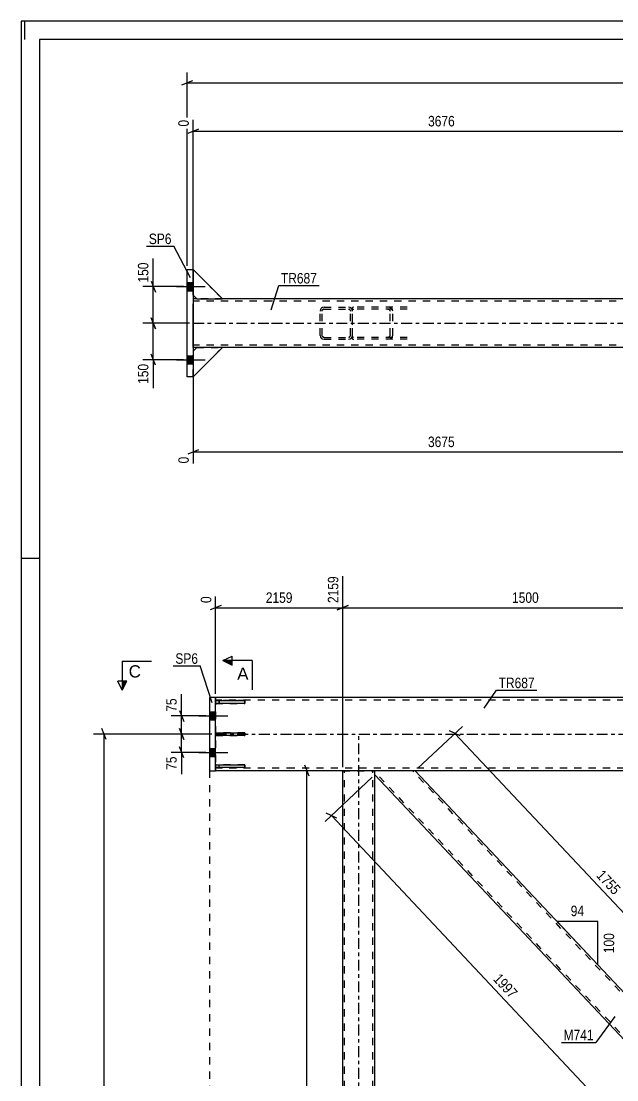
# Model space of a CAD drawing. Header units: millimetres. Extents: x 0 to 841, y 0 to 594.
# Drawn here: x 0 to 163, y 304.3 to 594 of the extents above; entities that cross this region are included whole.
import ezdxf

# ---------------------------------------------------------------- set-up
doc = ezdxf.new("R2010")
doc.units = ezdxf.units.MM
doc.linetypes.add('DXK_LINE_DOT2', pattern=[3.9198, 1.9599, -1.9599])
doc.linetypes.add('DXK_LINE_DOT3', pattern=[5.9187, 2.979, -0.9799, 0.9799, -0.9799])
doc.styles.add('Arial', font='ARIAL.TTF', dxfattribs={"height": 0.2})
doc.styles.add('Arial Narrow', font='ARIALN.TTF', dxfattribs={"height": 0.2})

# ---------------------------------------------------------------- blocks, each defined once
blk = doc.blocks.new('Unknown-761548467-1132')
at = {"color": 5, "linetype": 'Continuous'}
for p, q in [((841, 594), (0, 594)), ((0, 594), (0, 0)), ((1, 589), (1, 594)), ((836, 589), (5, 589)), ((5, 589), (5, 5)), ((5, 447), (0, 447))]:
    blk.add_line(p, q, dxfattribs=at)
blk = doc.blocks.new('Part-761548467-3534 - 3467')
at = {"color": 2, "linetype": 'Continuous'}
for p, q in [((74.54, 408.92), (53.21, 408.92)), ((181.54, 408.92), (74.64, 408.92)), ((310.11, 408.92), (203.21, 408.92)), ((331.55, 408.92), (310.21, 408.92)), ((74.54, 388.92), (53.21, 388.92)), ((296.38, 388.92), (74.64, 388.92)), ((310.11, 388.92), (296.78, 388.92)), ((331.55, 388.92), (310.21, 388.92))]:
    blk.add_line(p, q, dxfattribs=at)
at = {"color": 7, "linetype": 'DXK_LINE_DOT2'}
for p, q in [((53.21, 408.92), (53.21, 388.92)), ((203.21, 408.92), (181.54, 408.92)), ((331.55, 388.92), (331.55, 408.92)), ((74.54, 408.25), (53.21, 408.25)), ((310.11, 408.25), (74.64, 408.25)), ((331.55, 408.25), (310.21, 408.25)), ((74.54, 389.58), (53.21, 389.58)), ((310.11, 389.58), (74.64, 389.58)), ((296.78, 388.92), (296.38, 388.92)), ((331.55, 389.58), (310.21, 389.58))]:
    blk.add_line(p, q, dxfattribs=at)
at = {"color": 7, "linetype": 'DXK_LINE_DOT3'}
for p, q in [((53.21, 398.92), (74.54, 398.92)), ((74.64, 398.92), (310.11, 398.92)), ((310.21, 398.92), (331.55, 398.92))]:
    blk.add_line(p, q, dxfattribs=at)
blk = doc.blocks.new('Bolt-761548467-3543 - 3467')
at = {"linetype": 'Continuous'}
for points in [[(51.55, 405.02), (51.55, 402.82), (53.21, 402.82), (53.21, 405.02)], [(51.55, 405.02), (51.55, 402.82), (53.21, 402.82), (53.21, 405.02)], [(51.55, 395.02), (51.55, 392.82), (53.21, 392.82), (53.21, 395.02)], [(51.55, 395.02), (51.55, 392.82), (53.21, 392.82), (53.21, 395.02)]]:
    blk.add_hatch(color=1, dxfattribs=at).paths.add_polyline_path(points)
at = {"color": 1, "linetype": 'Continuous'}
for p, q in [((48.61, 403.92), (56.55, 403.92)), ((48.61, 403.92), (56.55, 403.92)), ((51.55, 405.02), (53.21, 405.02)), ((51.55, 405.02), (53.21, 405.02)), ((51.55, 402.82), (53.21, 402.82)), ((51.55, 402.82), (53.21, 402.82)), ((51.55, 395.02), (53.21, 395.02)), ((51.55, 395.02), (53.21, 395.02)), ((48.61, 393.92), (56.55, 393.92)), ((48.61, 393.92), (56.55, 393.92)), ((51.55, 392.82), (53.21, 392.82)), ((51.55, 392.82), (53.21, 392.82))]:
    blk.add_line(p, q, dxfattribs=at)
blk = doc.blocks.new('Part-761548467-3596 - 3467')
at = {"color": 7, "linetype": 'DXK_LINE_DOT3'}
blk.add_line((92.38, 186.25), (92.38, 398.92), dxfattribs=at)
at = {"color": 2, "linetype": 'Continuous'}
for p, q in [((87.98, 196.25), (87.98, 388.92)), ((96.78, 197.35), (96.78, 387.82))]:
    blk.add_line(p, q, dxfattribs=at)
at = {"color": 7, "linetype": 'DXK_LINE_DOT2'}
for p, q in [((87.98, 388.92), (96.78, 388.92)), ((88.51, 196.25), (88.51, 388.92)), ((96.24, 196.25), (96.24, 388.92)), ((96.78, 387.82), (96.78, 388.92)), ((96.78, 196.25), (96.78, 197.35)), ((96.78, 196.25), (87.98, 196.25))]:
    blk.add_line(p, q, dxfattribs=at)
blk = doc.blocks.new('Part-761548467-3496 - 3467')
at = {"color": 2, "linetype": 'Continuous'}
for p, q in [((53.21, 408.92), (51.55, 408.92)), ((51.55, 408.92), (51.55, 388.92)), ((53.21, 388.92), (53.21, 408.92)), ((51.55, 388.92), (53.21, 388.92))]:
    blk.add_line(p, q, dxfattribs=at)
blk = doc.blocks.new('Part-761548467-3524 - 3467')
at = {"color": 2, "linetype": 'Continuous'}
for p, q in [((53.21, 399.32), (61.21, 399.32)), ((53.21, 399.32), (53.21, 398.52)), ((61.21, 398.52), (53.21, 398.52)), ((61.21, 399.32), (61.21, 398.52))]:
    blk.add_line(p, q, dxfattribs=at)
at = {"color": 7, "linetype": 'DXK_LINE_DOT2'}
blk.add_line((54.21, 398.52), (54.21, 399.32), dxfattribs=at)
blk = doc.blocks.new('Part-761548467-3525 - 3467')
at = {"color": 2, "linetype": 'Continuous'}
for p, q in [((53.21, 408.09), (61.21, 408.09)), ((53.21, 408.09), (53.21, 407.29)), ((61.21, 407.29), (53.21, 407.29)), ((61.21, 408.09), (61.21, 407.29))]:
    blk.add_line(p, q, dxfattribs=at)
at = {"color": 7, "linetype": 'DXK_LINE_DOT2'}
blk.add_line((54.21, 407.29), (54.21, 408.09), dxfattribs=at)
blk = doc.blocks.new('Part-761548467-3526 - 3467')
at = {"color": 2, "linetype": 'Continuous'}
for p, q in [((53.21, 389.75), (53.21, 390.55)), ((53.21, 390.55), (61.21, 390.55)), ((61.21, 389.75), (53.21, 389.75)), ((61.21, 390.55), (61.21, 389.75))]:
    blk.add_line(p, q, dxfattribs=at)
at = {"color": 7, "linetype": 'DXK_LINE_DOT2'}
blk.add_line((54.21, 389.75), (54.21, 390.55), dxfattribs=at)
blk = doc.blocks.new('Part-761548467-3527 - 3467')
at = {"color": 7, "linetype": 'DXK_LINE_DOT2'}
for p, q in [((61.21, 399.32), (53.21, 399.32)), ((53.21, 399.32), (53.21, 398.52)), ((53.21, 398.52), (61.21, 398.52)), ((54.21, 398.52), (54.21, 399.32)), ((61.21, 398.52), (61.21, 399.32))]:
    blk.add_line(p, q, dxfattribs=at)
blk = doc.blocks.new('Part-761548467-3528 - 3467')
at = {"color": 7, "linetype": 'DXK_LINE_DOT2'}
for p, q in [((61.21, 408.09), (53.21, 408.09)), ((53.21, 408.09), (53.21, 407.29)), ((53.21, 407.29), (61.21, 407.29)), ((54.21, 408.09), (54.21, 407.29)), ((61.21, 407.29), (61.21, 408.09))]:
    blk.add_line(p, q, dxfattribs=at)
blk = doc.blocks.new('Part-761548467-3529 - 3467')
at = {"color": 7, "linetype": 'DXK_LINE_DOT2'}
for p, q in [((61.21, 390.55), (53.21, 390.55)), ((53.21, 390.55), (53.21, 389.75)), ((53.21, 389.75), (61.21, 389.75)), ((54.21, 389.75), (54.21, 390.55)), ((61.21, 389.75), (61.21, 390.55))]:
    blk.add_line(p, q, dxfattribs=at)
blk = doc.blocks.new('Part-761548467-3578 - 3467')
at = {"color": 2, "linetype": 'Continuous'}
for p, q in [((96.78, 387.82), (96.78, 388.92)), ((187.98, 303.68), (107.82, 388.92)), ((96.78, 387.82), (186.34, 292.58)), ((187.98, 290.84), (187.98, 303.68))]:
    blk.add_line(p, q, dxfattribs=at)
at = {"color": 7, "linetype": 'DXK_LINE_DOT2'}
for p, q in [((107.82, 388.92), (96.78, 388.92)), ((187.98, 291.62), (96.78, 388.59)), ((187.98, 302.91), (107.09, 388.92)), ((187.98, 290.84), (186.34, 292.58)), ((187.98, 291.62), (187.98, 291.68))]:
    blk.add_line(p, q, dxfattribs=at)
blk = doc.blocks.new('Part-761548467-4894 - 4826')
at = {"color": 7, "linetype": 'DXK_LINE_DOT2'}
for p, q in [((47.06, 503.69), (48.06, 504.69)), ((55.06, 504.69), (47.06, 496.69)), ((48.06, 504.69), (55.06, 504.69)), ((47.06, 496.69), (47.06, 503.69))]:
    blk.add_line(p, q, dxfattribs=at)
blk = doc.blocks.new('Part-761548467-4855 - 4826')
at = {"color": 7, "linetype": 'DXK_LINE_DOT2'}
for p, q in [((91.05, 515.76), (90.62, 515.7)), ((90.62, 507.02), (90.62, 515.7)), ((105.66, 515.76), (91.05, 515.76)), ((100.76, 515.68), (100.2, 515.76)), ((90.62, 515.11), (90.77, 515.19)), ((90.77, 515.19), (91.05, 515.23)), ((105.66, 515.23), (91.05, 515.23)), ((100.2, 515.23), (100.48, 515.19)), ((100.88, 514.9), (100.94, 514.69)), ((100.94, 508.03), (100.94, 514.69)), ((101.67, 514.69), (101.56, 515.1)), ((101.67, 508.03), (101.67, 514.69)), ((90.77, 507.53), (90.62, 507.61)), ((90.62, 507.02), (91.05, 506.96)), ((91.05, 507.49), (90.77, 507.53)), ((105.66, 507.49), (91.05, 507.49)), ((105.66, 506.96), (91.05, 506.96)), ((100.48, 507.53), (100.2, 507.49)), ((100.2, 506.96), (100.76, 507.04)), ((100.94, 508.03), (100.88, 507.82)), ((101.56, 507.62), (101.67, 508.03))]:
    blk.add_line(p, q, dxfattribs=at)
for centre, radius, start, end in [((100.43, 514.38), 1.34, 32.4104, 75.4453), ((100.32, 514.54), 0.668, 32.4104, 75.4453), ((100.32, 508.18), 0.668, 284.5547, 327.5896), ((100.43, 508.33), 1.34, 284.5547, 327.5896)]:
    blk.add_arc(centre, radius, start, end, dxfattribs=at)
blk = doc.blocks.new('Part-761548467-4880 - 4826')
at = {"linetype": 'Continuous'}
blk.add_hatch(color=2, dxfattribs=at).paths.add_polyline_path([(305.39, 511.36), (304.59, 512.76), (306.19, 512.76)])
at = {"color": 2, "linetype": 'Continuous'}
for p, q in [((48.06, 518.03), (47.06, 518.03)), ((47.06, 506.03), (47.06, 516.69)), ((68.39, 518.03), (55.06, 518.03)), ((303.96, 518.03), (68.49, 518.03)), ((317.39, 518.03), (304.06, 518.03)), ((325.39, 518.03), (324.39, 518.03)), ((325.39, 516.69), (325.39, 506.03)), ((305.39, 511.36), (304.59, 512.76)), ((304.59, 512.76), (306.19, 512.76)), ((306.19, 512.76), (305.39, 511.36)), ((48.06, 504.69), (47.06, 504.69)), ((68.39, 504.69), (55.06, 504.69)), ((182.89, 504.69), (68.49, 504.69)), ((303.96, 504.69), (189.56, 504.69)), ((317.39, 504.69), (304.06, 504.69)), ((325.39, 504.69), (324.39, 504.69))]:
    blk.add_line(p, q, dxfattribs=at)
at = {"color": 7, "linetype": 'DXK_LINE_DOT2'}
for p, q in [((47.06, 518.03), (47.06, 516.69)), ((47.06, 518.03), (47.06, 517.64)), ((68.39, 517.36), (47.06, 517.36)), ((55.06, 518.03), (48.06, 518.03)), ((303.96, 517.36), (68.49, 517.36)), ((325.39, 517.36), (304.06, 517.36)), ((324.39, 518.03), (317.39, 518.03)), ((325.39, 518.03), (325.39, 516.69)), ((325.39, 518.03), (325.39, 517.64)), ((47.06, 504.69), (47.06, 506.03)), ((68.39, 505.36), (47.06, 505.36)), ((55.06, 504.69), (48.06, 504.69)), ((303.96, 505.36), (68.49, 505.36)), ((189.56, 504.69), (182.89, 504.69)), ((325.39, 505.36), (304.06, 505.36)), ((324.39, 504.69), (317.39, 504.69)), ((325.39, 504.69), (325.39, 506.03))]:
    blk.add_line(p, q, dxfattribs=at)
at = {"color": 7, "linetype": 'DXK_LINE_DOT3'}
for p, q in [((47.06, 511.36), (68.39, 511.36)), ((68.49, 511.36), (303.96, 511.36)), ((304.06, 511.36), (325.39, 511.36))]:
    blk.add_line(p, q, dxfattribs=at)
at = {"color": 2, "linetype": 'Continuous'}
blk.add_circle((305.39, 512.26), 1, dxfattribs=at)
blk = doc.blocks.new('Part-761548467-4900 - 4826')
at = {"color": 7, "linetype": 'DXK_LINE_DOT2'}
for p, q in [((47.06, 503.69), (48.06, 504.69)), ((55.06, 504.69), (47.06, 496.69)), ((48.06, 504.69), (55.06, 504.69)), ((47.06, 496.69), (47.06, 503.69))]:
    blk.add_line(p, q, dxfattribs=at)
blk = doc.blocks.new('Part-761548467-4857 - 4826')
at = {"color": 7, "linetype": 'DXK_LINE_DOT2'}
for p, q in [((82.89, 515.76), (82.48, 515.68)), ((82.89, 515.76), (89.56, 515.76)), ((89.96, 515.68), (89.56, 515.76)), ((81.9, 515.1), (81.82, 514.69)), ((81.82, 508.03), (81.82, 514.69)), ((82.36, 514.69), (82.4, 514.9)), ((82.36, 508.03), (82.36, 514.69)), ((82.69, 515.19), (82.89, 515.23)), ((82.89, 515.23), (89.56, 515.23)), ((89.56, 515.23), (89.76, 515.19)), ((90.05, 514.9), (90.09, 514.69)), ((90.09, 508.03), (90.09, 514.69)), ((90.62, 514.69), (90.54, 515.1)), ((90.62, 508.03), (90.62, 514.69)), ((81.82, 508.03), (81.9, 507.62)), ((82.4, 507.82), (82.36, 508.03)), ((82.48, 507.04), (82.89, 506.96)), ((82.89, 507.49), (82.69, 507.53)), ((82.89, 507.49), (89.56, 507.49)), ((82.89, 506.96), (89.56, 506.96)), ((89.76, 507.53), (89.56, 507.49)), ((89.56, 506.96), (89.96, 507.04)), ((90.09, 508.03), (90.05, 507.82)), ((90.54, 507.62), (90.62, 508.03))]:
    blk.add_line(p, q, dxfattribs=at)
at = {"color": 7, "linetype": 'DXK_LINE_DOT3'}
blk.add_line((86.22, 511.36), (86.22, 511.36), dxfattribs=at)
at = {"color": 7, "linetype": 'DXK_LINE_DOT2'}
for centre, radius, start, end in [((82.89, 514.69), 1.07, 112.5, 157.5), ((89.56, 514.69), 1.07, 22.5, 67.5), ((82.89, 514.69), 0.533, 112.5, 157.5), ((89.56, 514.69), 0.533, 22.5, 67.5), ((82.89, 508.03), 1.07, 202.5, 247.5), ((82.89, 508.03), 0.533, 202.5, 247.5), ((89.56, 508.03), 0.533, 292.5, 337.5), ((89.56, 508.03), 1.07, 292.5, 337.5)]:
    blk.add_arc(centre, radius, start, end, dxfattribs=at)
blk = doc.blocks.new('Part-761548467-4841 - 4826')
at = {"color": 2, "linetype": 'Continuous'}
for p, q in [((45.39, 526.03), (47.06, 526.03)), ((45.39, 496.69), (45.39, 526.03)), ((47.06, 526.03), (47.06, 496.69)), ((47.06, 496.69), (45.39, 496.69))]:
    blk.add_line(p, q, dxfattribs=at)
blk = doc.blocks.new('Bolt-761548467-4871 - 4826')
at = {"linetype": 'Continuous'}
for points in [[(47.06, 520.26), (47.06, 522.46), (45.39, 522.46), (45.39, 520.26)], [(47.06, 520.26), (47.06, 522.46), (45.39, 522.46), (45.39, 520.26)], [(47.06, 500.26), (47.06, 502.46), (45.39, 502.46), (45.39, 500.26)], [(47.06, 500.26), (47.06, 502.46), (45.39, 502.46), (45.39, 500.26)]]:
    blk.add_hatch(color=1, dxfattribs=at).paths.add_polyline_path(points)
at = {"color": 1, "linetype": 'Continuous'}
for p, q in [((45.39, 522.46), (47.06, 522.46)), ((45.39, 522.46), (47.06, 522.46)), ((42.46, 521.36), (50.39, 521.36)), ((42.46, 521.36), (50.39, 521.36)), ((45.39, 520.26), (47.06, 520.26)), ((45.39, 520.26), (47.06, 520.26)), ((42.46, 501.36), (50.39, 501.36)), ((42.46, 501.36), (50.39, 501.36)), ((45.39, 502.46), (47.06, 502.46)), ((45.39, 502.46), (47.06, 502.46)), ((45.39, 500.26), (47.06, 500.26)), ((45.39, 500.26), (47.06, 500.26))]:
    blk.add_line(p, q, dxfattribs=at)
blk = doc.blocks.new('Part-761548467-4885 - 4826')
at = {"color": 7, "linetype": 'DXK_LINE_DOT2'}
for p, q in [((55.06, 518.03), (47.06, 526.03)), ((47.06, 526.03), (47.06, 519.03)), ((47.06, 519.03), (48.06, 518.03)), ((48.06, 518.03), (55.06, 518.03))]:
    blk.add_line(p, q, dxfattribs=at)
blk = doc.blocks.new('Part-761548467-4888 - 4826')
at = {"color": 2, "linetype": 'Continuous'}
for p, q in [((55.06, 518.03), (47.06, 526.03)), ((47.06, 519.03), (48.06, 518.03)), ((48.06, 518.03), (55.06, 518.03))]:
    blk.add_line(p, q, dxfattribs=at)
at = {"color": 7, "linetype": 'DXK_LINE_DOT2'}
blk.add_line((47.06, 526.03), (47.06, 519.03), dxfattribs=at)
blk = doc.blocks.new('Part-761548467-4891 - 4826')
at = {"color": 7, "linetype": 'DXK_LINE_DOT2'}
for p, q in [((55.06, 518.03), (47.06, 526.03)), ((47.06, 526.03), (47.06, 519.03)), ((47.06, 519.03), (48.06, 518.03)), ((48.06, 518.03), (55.06, 518.03))]:
    blk.add_line(p, q, dxfattribs=at)
blk = doc.blocks.new('Part-761548467-4897 - 4826')
at = {"color": 2, "linetype": 'Continuous'}
for p, q in [((47.06, 503.69), (48.06, 504.69)), ((55.06, 504.69), (47.06, 496.69)), ((55.06, 504.69), (48.06, 504.69))]:
    blk.add_line(p, q, dxfattribs=at)
at = {"color": 7, "linetype": 'DXK_LINE_DOT2'}
blk.add_line((47.06, 496.69), (47.06, 503.69), dxfattribs=at)
blk = doc.blocks.new('Line-761548467-4249 - 3467')
at = {"color": 1, "linetype": 'DXK_LINE_DOT2'}
blk.add_line((51.55, 388.92), (51.55, 204.25), dxfattribs=at)
blk = doc.blocks.new('StraightDimension-761548467-4078 - 3467')
at = {"color": 7, "linetype": 'Continuous'}
for p, q in [((96.05, 387.13), (83.15, 375)), ((86.36, 375.96), (83.43, 377.32)), ((84.89, 376.64), (176.09, 279.66)), ((187.25, 290.15), (174.35, 278.02)), ((174.63, 280.35), (177.56, 278.98))]:
    blk.add_line(p, q, dxfattribs=at)
at = {"color": 0}
blk.add_wipeout([(133.96, 325.56), (137.02, 328.44), (131.18, 334.64), (128.12, 331.77)], dxfattribs=at)
at = {"color": 3, "style": 'Arial Narrow'}
blk.add_text('1997', height=2.863, rotation=-46.7591, dxfattribs=at).set_placement((128.97, 331.74))
blk = doc.blocks.new('StraightDimension-761548467-3933 - 3467')
at = {"color": 7, "linetype": 'Continuous'}
for p, q in [((43.29, 400.42), (44.49, 397.42)), ((52.21, 398.92), (41.04, 398.92)), ((43.89, 393.92), (43.89, 398.92)), ((44.49, 392.42), (43.29, 395.42)), ((50.55, 393.92), (41.04, 393.92))]:
    blk.add_line(p, q, dxfattribs=at)
at = {"color": 0}
blk.add_wipeout([(43.14, 393.39), (38.94, 393.39), (38.94, 388.54), (43.14, 388.54)], dxfattribs=at)
at = {"color": 7, "linetype": 'Continuous'}
blk.add_line((43.89, 393.92), (43.89, 388.01), dxfattribs=at)
blk.add_line((43.89, 393.92), (43.89, 388.01), dxfattribs=at)
at = {"color": 3, "style": 'Arial Narrow'}
blk.add_text('75', height=2.863, rotation=90.0002, dxfattribs=at).set_placement((42.54, 389.14))
blk = doc.blocks.new('StraightDimension-761548467-3720 - 3467')
at = {"color": 7, "linetype": 'Continuous'}
for p, q in [((23.28, 397.42), (22.08, 400.42)), ((52.21, 398.92), (19.83, 398.92)), ((22.68, 185.8), (22.68, 398.92)), ((56.21, 185.8), (19.83, 185.8)), ((22.08, 187.3), (23.28, 184.3))]:
    blk.add_line(p, q, dxfattribs=at)
at = {"color": 0}
blk.add_wipeout([(21.93, 296.62), (17.73, 296.62), (17.73, 288.1), (21.93, 288.1)], dxfattribs=at)
at = {"color": 3, "style": 'Arial Narrow'}
blk.add_text('3197', height=2.863, rotation=90.0002, dxfattribs=at).set_placement((21.33, 288.7))
blk = doc.blocks.new('StraightDimension-761548467-3920 - 3467')
at = {"color": 7, "linetype": 'Continuous'}
for p, q in [((50.55, 403.92), (41.04, 403.92)), ((43.29, 405.42), (44.49, 402.42)), ((43.89, 398.92), (43.89, 403.92)), ((44.49, 397.42), (43.29, 400.42)), ((52.21, 398.92), (41.04, 398.92))]:
    blk.add_line(p, q, dxfattribs=at)
at = {"color": 0}
blk.add_wipeout([(43.14, 409.3), (38.94, 409.3), (38.94, 404.44), (43.14, 404.44)], dxfattribs=at)
at = {"color": 7, "linetype": 'Continuous'}
blk.add_line((43.89, 403.92), (43.89, 409.82), dxfattribs=at)
blk.add_line((43.89, 403.92), (43.89, 409.82), dxfattribs=at)
at = {"color": 3, "style": 'Arial Narrow'}
blk.add_text('75', height=2.863, rotation=90.0002, dxfattribs=at).set_placement((42.54, 405.04))
blk = doc.blocks.new('StraightDimension-761548467-3985 - 3467')
at = {"color": 7, "linetype": 'Continuous'}
for p, q in [((108.55, 389.6), (120.72, 401.05)), ((120.11, 398.41), (117.18, 399.78)), ((118.65, 399.09), (198.8, 313.86)), ((188.71, 304.37), (200.88, 315.82)), ((197.34, 314.54), (200.27, 313.18))]:
    blk.add_line(p, q, dxfattribs=at)
at = {"color": 0}
blk.add_wipeout([(162.19, 353.89), (165.25, 356.77), (159.41, 362.97), (156.35, 360.09)], dxfattribs=at)
at = {"color": 3, "style": 'Arial Narrow'}
blk.add_text('1755', height=2.863, rotation=-46.7591, dxfattribs=at).set_placement((157.2, 360.07))
blk = doc.blocks.new('StraightDimension-761548467-4106 - 3467')
at = {"color": 7, "linetype": 'Continuous'}
for p, q in [((86.98, 388.92), (75.35, 388.92)), ((78.8, 387.42), (77.6, 390.42)), ((78.2, 196.25), (78.2, 388.92)), ((77.6, 197.75), (78.8, 194.75)), ((86.98, 196.25), (75.35, 196.25))]:
    blk.add_line(p, q, dxfattribs=at)
at = {"color": 0}
blk.add_wipeout([(77.45, 296.84), (73.25, 296.84), (73.25, 288.33), (77.45, 288.33)], dxfattribs=at)
at = {"color": 3, "style": 'Arial Narrow'}
blk.add_text('2890', height=2.863, rotation=90.0002, dxfattribs=at).set_placement((76.85, 288.93))
blk = doc.blocks.new('StraightDimension-761548467-4120 - 3467')
at = {"color": 7, "linetype": 'Continuous'}
for p, q in [((87.98, 389.92), (87.98, 442.1)), ((187.98, 389.92), (187.98, 442.1)), ((89.48, 434.09), (86.48, 432.89)), ((87.98, 433.49), (187.98, 433.49)), ((186.48, 432.89), (189.48, 434.09))]:
    blk.add_line(p, q, dxfattribs=at)
at = {"color": 0, "linetype": 'Continuous'}
blk.add_wipeout([(187.38, 442.7), (183.18, 442.7), (183.18, 434.19), (187.38, 434.19)], dxfattribs=at)
at = {"color": 0}
blk.add_wipeout([(142.23, 434.24), (142.23, 438.44), (133.72, 438.44), (133.72, 434.24)], dxfattribs=at)
at = {"color": 3, "linetype": 'Continuous', "style": 'Arial Narrow'}
blk.add_text('3659', height=2.863, rotation=90.0002, dxfattribs=at).set_placement((186.78, 434.79))
at = {"color": 3, "style": 'Arial Narrow'}
blk.add_text('1500', height=2.863, dxfattribs=at).set_placement((134.32, 434.84))
blk = doc.blocks.new('StraightDimension-761548467-4121 - 3467')
at = {"color": 7, "linetype": 'Continuous'}
for p, q in [((87.98, 389.92), (87.98, 442.1)), ((53.21, 409.92), (53.21, 436.62)), ((54.71, 434.09), (51.71, 432.89)), ((53.21, 433.49), (87.98, 433.49)), ((86.48, 432.89), (89.48, 434.09))]:
    blk.add_line(p, q, dxfattribs=at)
at = {"color": 0, "linetype": 'Continuous'}
for points in [[(87.38, 442.7), (83.18, 442.7), (83.18, 434.19), (87.38, 434.19)], [(52.61, 437.22), (48.41, 437.22), (48.41, 434.19), (52.61, 434.19)]]:
    blk.add_wipeout(points, dxfattribs=at)
at = {"color": 0}
blk.add_wipeout([(74.85, 434.24), (74.85, 438.44), (66.34, 438.44), (66.34, 434.24)], dxfattribs=at)
at = {"color": 3, "linetype": 'Continuous', "style": 'Arial Narrow'}
for s, height, p in [('2159', 2.863, (86.78, 434.79)), ('0', 2.86, (52.01, 434.79))]:
    blk.add_text(s, height=height, rotation=90.0002, dxfattribs=at).set_placement(p)
at = {"color": 3, "style": 'Arial Narrow'}
blk.add_text('2159', height=2.863, dxfattribs=at).set_placement((66.94, 434.84))
blk = doc.blocks.new('AngleDimension-761548467-11355 - 3467')
at = {"color": 7, "linetype": 'Continuous'}
for p, q in [((153.47, 340.38), (146.66, 347.62)), ((157.76, 347.62), (146.66, 347.62)), ((157.76, 335.82), (146.66, 347.62)), ((157.76, 335.82), (157.76, 347.62))]:
    blk.add_line(p, q, dxfattribs=at)
at = {"color": 0}
for points in [[(154.64, 348.52), (154.64, 352.72), (149.78, 352.72), (149.78, 348.52)], [(162.86, 345.06), (158.66, 345.06), (158.66, 338.38), (162.86, 338.38)]]:
    blk.add_wipeout(points, dxfattribs=at)
at = {"color": 3, "style": 'Arial Narrow'}
blk.add_text('94', height=2.863, dxfattribs=at).set_placement((150.38, 349.12))
blk.add_text('100', height=2.863, rotation=90.0002, dxfattribs=at).set_placement((162.26, 338.98))
blk = doc.blocks.new('StraightDimension-761548467-4958 - 4826')
at = {"color": 7, "linetype": 'Continuous'}
for p, q in [((35.56, 522.86), (36.76, 519.86)), ((44.39, 521.36), (33.31, 521.36)), ((36.16, 511.36), (36.16, 521.36)), ((36.76, 509.86), (35.56, 512.86)), ((46.06, 511.36), (33.31, 511.36))]:
    blk.add_line(p, q, dxfattribs=at)
at = {"color": 0}
blk.add_wipeout([(35.41, 528.57), (31.21, 528.57), (31.21, 521.88), (35.41, 521.88)], dxfattribs=at)
at = {"color": 7, "linetype": 'Continuous'}
blk.add_line((36.16, 521.36), (36.16, 529.09), dxfattribs=at)
blk.add_line((36.16, 521.36), (36.16, 529.09), dxfattribs=at)
at = {"color": 3, "style": 'Arial Narrow'}
blk.add_text('150', height=2.863, rotation=90.0002, dxfattribs=at).set_placement((34.81, 522.48))
blk = doc.blocks.new('StraightDimension-761548467-4969 - 4826')
at = {"color": 7, "linetype": 'Continuous'}
for p, q in [((35.56, 512.86), (36.76, 509.86)), ((46.06, 511.36), (33.31, 511.36)), ((36.16, 501.36), (36.16, 511.36)), ((44.39, 501.36), (33.31, 501.36)), ((36.76, 499.86), (35.56, 502.86))]:
    blk.add_line(p, q, dxfattribs=at)
at = {"color": 0}
blk.add_wipeout([(35.41, 500.83), (31.21, 500.83), (31.21, 494.15), (35.41, 494.15)], dxfattribs=at)
at = {"color": 7, "linetype": 'Continuous'}
blk.add_line((36.16, 501.36), (36.16, 493.62), dxfattribs=at)
blk.add_line((36.16, 501.36), (36.16, 493.62), dxfattribs=at)
at = {"color": 3, "style": 'Arial Narrow'}
blk.add_text('150', height=2.863, rotation=90.0002, dxfattribs=at).set_placement((34.81, 494.75))
blk = doc.blocks.new('StraightDimension-761548467-5034 - 4826')
at = {"color": 7, "linetype": 'Continuous'}
for p, q in [((47.06, 503.69), (47.06, 472.99)), ((182.89, 503.69), (182.89, 467.51)), ((48.56, 476.72), (45.56, 475.52)), ((47.06, 476.12), (182.89, 476.12)), ((181.39, 475.52), (184.39, 476.72))]:
    blk.add_line(p, q, dxfattribs=at)
at = {"color": 0}
blk.add_wipeout([(119.23, 476.87), (119.23, 481.07), (110.72, 481.07), (110.72, 476.87)], dxfattribs=at)
at = {"color": 0, "linetype": 'Continuous'}
for points in [[(46.46, 475.42), (42.26, 475.42), (42.26, 472.39), (46.46, 472.39)], [(182.29, 475.42), (178.09, 475.42), (178.09, 466.91), (182.29, 466.91)]]:
    blk.add_wipeout(points, dxfattribs=at)
at = {"color": 3, "style": 'Arial Narrow'}
blk.add_text('3675', height=2.863, dxfattribs=at).set_placement((111.32, 477.47))
at = {"color": 3, "linetype": 'Continuous', "style": 'Arial Narrow'}
for s, height, p in [('0', 2.86, (45.86, 472.99)), ('3675', 2.863, (181.69, 467.51))]:
    blk.add_text(s, height=height, rotation=90.0002, dxfattribs=at).set_placement(p)
blk = doc.blocks.new('StraightDimension-761548467-4981 - 4826')
at = {"color": 7, "linetype": 'Continuous'}
for p, q in [((45.39, 527.03), (45.39, 579.94)), ((327.06, 527.03), (327.06, 579.94)), ((46.89, 577.69), (43.89, 576.49)), ((45.39, 577.09), (327.06, 577.09)), ((325.56, 576.49), (328.56, 577.69))]:
    blk.add_line(p, q, dxfattribs=at)
at = {"color": 0}
blk.add_wipeout([(190.48, 577.84), (190.48, 582.04), (181.97, 582.04), (181.97, 577.84)], dxfattribs=at)
at = {"color": 3, "style": 'Arial Narrow'}
blk.add_text('7499', height=2.863, dxfattribs=at).set_placement((182.57, 578.44))
blk = doc.blocks.new('StraightDimension-761548467-5012 - 4826')
at = {"color": 7, "linetype": 'Continuous'}
for p, q in [((182.94, 544.4), (182.94, 572.48)), ((47.06, 519.03), (47.06, 566.99)), ((48.56, 564.46), (45.56, 563.26)), ((47.06, 563.86), (182.94, 563.86)), ((181.44, 563.26), (184.44, 564.46))]:
    blk.add_line(p, q, dxfattribs=at)
at = {"color": 0, "linetype": 'Continuous'}
for points in [[(182.34, 573.08), (178.14, 573.08), (178.14, 564.56), (182.34, 564.56)], [(46.46, 567.59), (42.26, 567.59), (42.26, 564.56), (46.46, 564.56)]]:
    blk.add_wipeout(points, dxfattribs=at)
at = {"color": 0}
blk.add_wipeout([(119.25, 564.61), (119.25, 568.81), (110.74, 568.81), (110.74, 564.61)], dxfattribs=at)
at = {"color": 3, "linetype": 'Continuous', "style": 'Arial Narrow'}
for s, height, p in [('3676', 2.863, (181.74, 565.16)), ('0', 2.86, (45.86, 565.16))]:
    blk.add_text(s, height=height, rotation=90.0002, dxfattribs=at).set_placement(p)
at = {"color": 3, "style": 'Arial Narrow'}
blk.add_text('3676', height=2.863, dxfattribs=at).set_placement((111.34, 565.21))
blk = doc.blocks.new('SectionMark-761548467-4241 - 3467')
at = {"color": 6, "linetype": 'Continuous'}
for p, q in [((55.21, 419.03), (57.71, 420.28)), ((63.21, 419.03), (55.21, 419.03)), ((63.21, 143.98), (55.21, 143.98)), ((57.71, 142.73), (55.21, 143.98))]:
    blk.add_line(p, q, dxfattribs=at)
at = {"color": 0, "linetype": 'Continuous'}
for points in [[(62.21, 413.78), (62.21, 417.28), (59.1, 417.28), (59.1, 413.78)], [(62.21, 145.73), (62.21, 149.23), (59.1, 149.23), (59.1, 145.73)]]:
    blk.add_wipeout(points, dxfattribs=at)
at = {"linetype": 'Continuous'}
for points in [[(57.71, 419.03), (57.71, 417.78), (55.21, 419.03)], [(57.71, 145.23), (57.71, 143.98), (55.21, 143.98)]]:
    blk.add_hatch(color=6, dxfattribs=at).paths.add_polyline_path(points)
at = {"color": 6, "linetype": 'Continuous'}
for p, q in [((57.71, 417.78), (57.71, 420.28)), ((55.21, 419.03), (57.71, 417.78)), ((63.21, 419.03), (63.21, 411.03)), ((63.21, 143.98), (63.21, 151.98)), ((55.21, 143.98), (57.71, 145.23)), ((57.71, 145.23), (57.71, 142.73))]:
    blk.add_line(p, q, dxfattribs=at)
at = {"color": 3, "linetype": 'Continuous', "style": 'Arial'}
for p in [(59.1, 413.78), (59.1, 145.73)]:
    blk.add_text('A', height=3.34, dxfattribs=at).set_placement(p)
blk = doc.blocks.new('Mark-761548467-3492 - 3467')
at = {"color": 0}
blk.add_wipeout([(48.4, 418.17), (48.4, 421.17), (42.19, 421.17), (42.19, 418.17)], dxfattribs=at)
blk.add_wipeout([(48.4, 418.17), (48.4, 421.17), (42.19, 421.17), (42.19, 418.17)], dxfattribs=at)
at = {"color": 30, "linetype": 'Continuous'}
for p in [(41.59, 417.57), (52.26, 407.51)]:
    blk.add_line(p, (49, 417.57), dxfattribs=at)
at = {"color": 3, "style": 'Arial Narrow'}
blk.add_text('SP6', height=2.863, dxfattribs=at).set_placement((42.19, 418.17))
blk = doc.blocks.new('Mark-761548467-3530 - 3467')
at = {"color": 0}
blk.add_wipeout([(140.52, 411.51), (140.52, 414.51), (130.65, 414.51), (130.65, 411.51)], dxfattribs=at)
blk.add_wipeout([(140.52, 411.51), (140.52, 414.51), (130.65, 414.51), (130.65, 411.51)], dxfattribs=at)
at = {"color": 30, "linetype": 'Continuous'}
for p, q in [((126.69, 405.99), (130.05, 410.91)), ((130.05, 410.91), (141.12, 410.91))]:
    blk.add_line(p, q, dxfattribs=at)
at = {"color": 3, "style": 'Arial Narrow'}
blk.add_text('TR687', height=2.863, dxfattribs=at).set_placement((130.65, 411.51))
blk = doc.blocks.new('Mark-761548467-3574 - 3467')
at = {"color": 0}
blk.add_wipeout([(156.64, 315.17), (156.64, 318.17), (148.42, 318.17), (148.42, 315.17)], dxfattribs=at)
blk.add_wipeout([(156.64, 315.17), (156.64, 318.17), (148.42, 318.17), (148.42, 315.17)], dxfattribs=at)
at = {"color": 30, "linetype": 'Continuous'}
for p in [(162.44, 321.65), (147.82, 314.57)]:
    blk.add_line(p, (157.24, 314.57), dxfattribs=at)
at = {"color": 3, "style": 'Arial Narrow'}
blk.add_text('M741', height=2.863, dxfattribs=at).set_placement((148.42, 315.17))
blk = doc.blocks.new('SectionMark-761548467-4219 - 3467')
at = {"color": 6, "linetype": 'Continuous'}
for p, q in [((27.66, 418.92), (27.66, 410.92)), ((356.48, 418.92), (356.48, 410.92)), ((27.66, 410.92), (26.41, 413.42)), ((357.73, 413.42), (356.48, 410.92))]:
    blk.add_line(p, q, dxfattribs=at)
at = {"color": 0, "linetype": 'Continuous'}
for points in [[(32.78, 414.42), (32.78, 417.92), (29.41, 417.92), (29.41, 414.42)], [(354.73, 414.42), (354.73, 417.92), (351.36, 417.92), (351.36, 414.42)]]:
    blk.add_wipeout(points, dxfattribs=at)
at = {"linetype": 'Continuous'}
for points in [[(27.66, 413.42), (28.91, 413.42), (27.66, 410.92)], [(355.23, 413.42), (356.48, 413.42), (356.48, 410.92)]]:
    blk.add_hatch(color=6, dxfattribs=at).paths.add_polyline_path(points)
at = {"color": 6, "linetype": 'Continuous'}
for p, q in [((27.66, 418.92), (35.66, 418.92)), ((356.48, 418.92), (348.48, 418.92)), ((28.91, 413.42), (26.41, 413.42)), ((27.66, 410.92), (28.91, 413.42)), ((355.23, 413.42), (357.73, 413.42)), ((356.48, 410.92), (355.23, 413.42))]:
    blk.add_line(p, q, dxfattribs=at)
at = {"color": 3, "linetype": 'Continuous', "style": 'Arial'}
for p in [(29.41, 414.42), (351.36, 414.42)]:
    blk.add_text('C', height=3.34, dxfattribs=at).set_placement(p)
blk = doc.blocks.new('Mark-761548467-4837 - 4826')
at = {"color": 0}
blk.add_wipeout([(41.14, 533.01), (41.14, 536.01), (34.93, 536.01), (34.93, 533.01)], dxfattribs=at)
blk.add_wipeout([(41.14, 533.01), (41.14, 536.01), (34.93, 536.01), (34.93, 533.01)], dxfattribs=at)
at = {"color": 30, "linetype": 'Continuous'}
for p in [(34.33, 532.41), (46.29, 523.75)]:
    blk.add_line(p, (41.74, 532.41), dxfattribs=at)
at = {"color": 3, "style": 'Arial Narrow'}
blk.add_text('SP6', height=2.863, dxfattribs=at).set_placement((34.93, 533.01))
blk = doc.blocks.new('Mark-761548467-4876 - 4826')
at = {"color": 0}
blk.add_wipeout([(80.93, 522.23), (80.93, 525.23), (71.07, 525.23), (71.07, 522.23)], dxfattribs=at)
blk.add_wipeout([(80.93, 522.23), (80.93, 525.23), (71.07, 525.23), (71.07, 522.23)], dxfattribs=at)
at = {"color": 30, "linetype": 'Continuous'}
for p, q in [((68.38, 515.01), (70.47, 521.63)), ((70.47, 521.63), (81.53, 521.63))]:
    blk.add_line(p, q, dxfattribs=at)
at = {"color": 3, "style": 'Arial Narrow'}
blk.add_text('TR687', height=2.863, dxfattribs=at).set_placement((71.07, 522.23))

msp = doc.modelspace()

# ---------------------------------------------------------------- block references
for name in ['Unknown-761548467-1132', 'Part-761548467-4841 - 4826', 'Part-761548467-4885 - 4826', 'Part-761548467-4888 - 4826', 'Part-761548467-4891 - 4826', 'Bolt-761548467-4871 - 4826', 'Part-761548467-4880 - 4826', 'Part-761548467-4857 - 4826', 'Part-761548467-4855 - 4826', 'Part-761548467-4894 - 4826', 'Part-761548467-4900 - 4826', 'Part-761548467-4897 - 4826', 'Part-761548467-3496 - 3467', 'Part-761548467-3534 - 3467', 'Part-761548467-3525 - 3467', 'Part-761548467-3528 - 3467', 'Bolt-761548467-3543 - 3467', 'Part-761548467-3524 - 3467', 'Part-761548467-3527 - 3467', 'Part-761548467-3596 - 3467', 'Line-761548467-4249 - 3467', 'Part-761548467-3526 - 3467', 'Part-761548467-3529 - 3467', 'Part-761548467-3578 - 3467']:
    msp.add_blockref(name, (0, 0))

# ---------------------------------------------------------------- next in the draw order: block references
for name in ['StraightDimension-761548467-4958 - 4826', 'StraightDimension-761548467-3933 - 3467', 'StraightDimension-761548467-4078 - 3467']:
    msp.add_blockref(name, (0, 0))

# ---------------------------------------------------------------- next in the draw order: block references
for name in ['StraightDimension-761548467-4981 - 4826', 'StraightDimension-761548467-4969 - 4826', 'StraightDimension-761548467-3720 - 3467', 'StraightDimension-761548467-3985 - 3467', 'StraightDimension-761548467-4106 - 3467']:
    msp.add_blockref(name, (0, 0))

# ---------------------------------------------------------------- next in the draw order: block references
for name in ['StraightDimension-761548467-5012 - 4826', 'StraightDimension-761548467-5034 - 4826', 'StraightDimension-761548467-4120 - 3467', 'StraightDimension-761548467-3920 - 3467', 'AngleDimension-761548467-11355 - 3467', 'Mark-761548467-3574 - 3467']:
    msp.add_blockref(name, (0, 0))

# ---------------------------------------------------------------- next in the draw order: block references
for name in ['Mark-761548467-4837 - 4826', 'Mark-761548467-4876 - 4826', 'StraightDimension-761548467-4121 - 3467', 'Mark-761548467-3530 - 3467']:
    msp.add_blockref(name, (0, 0))

# ---------------------------------------------------------------- next in the draw order: block references
for name in ['Mark-761548467-3492 - 3467', 'SectionMark-761548467-4241 - 3467']:
    msp.add_blockref(name, (0, 0))

# ---------------------------------------------------------------- next in the draw order: block references
msp.add_blockref('SectionMark-761548467-4219 - 3467', (0, 0))

doc.saveas('drawing.dxf')
